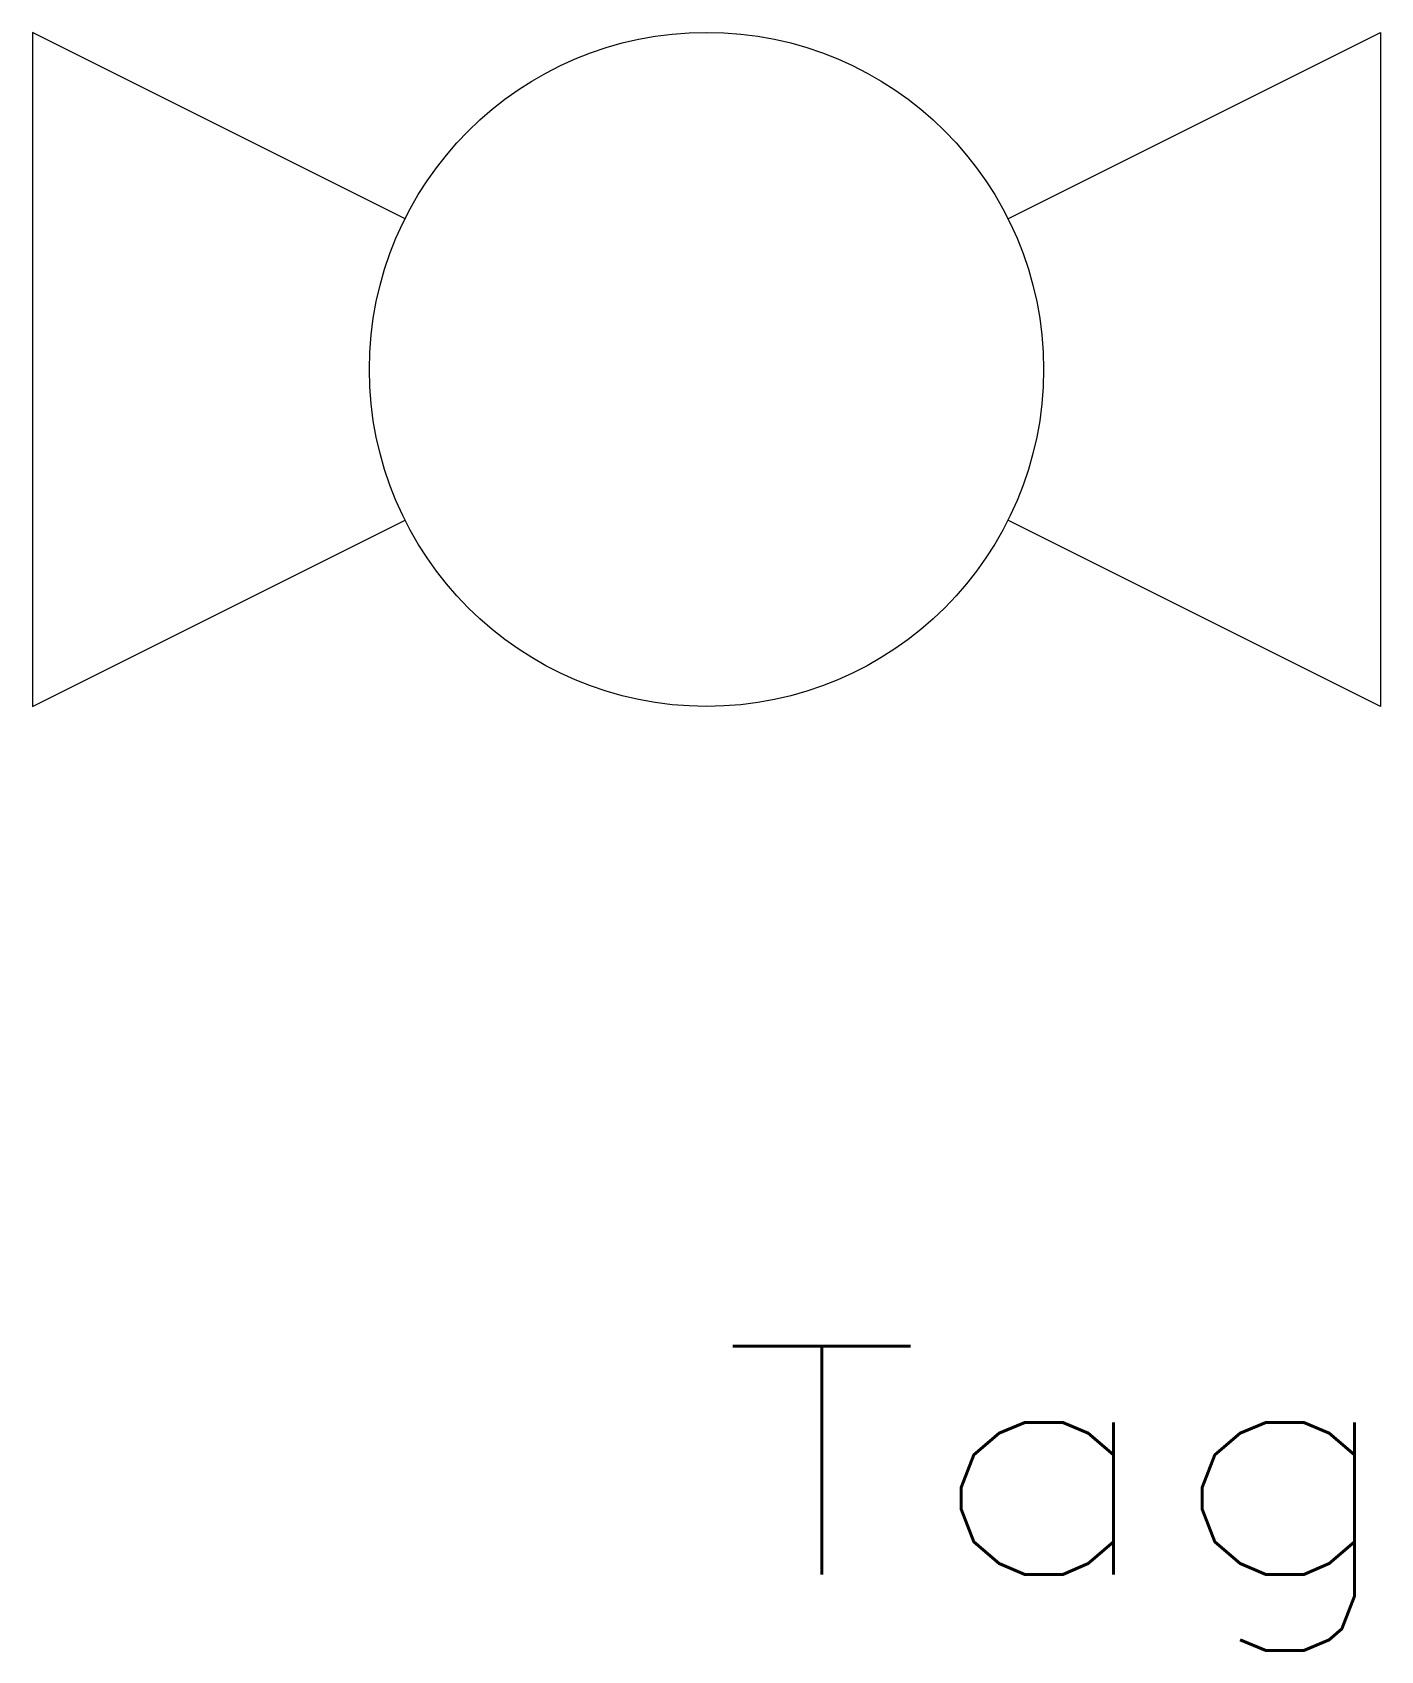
# Model space of a CAD drawing. Header units: inches. Extents: x -3.75 to 3.75, y -7.13 to 1.88.
import ezdxf
from ezdxf.enums import TextEntityAlignment as Align

# ---------------------------------------------------------------- set-up
doc = ezdxf.new("R2010")
doc.units = ezdxf.units.IN
doc.header["$MEASUREMENT"] = 0
doc.layers.get('0').update_dxf_attribs({"lineweight": 0})
doc.styles.add('STANDARD1', font='TXT.SHX')

msp = doc.modelspace()

# ---------------------------------------------------------------- linework, layer by layer
for p, q in [((-3.75, 1.875), (-3.75, -1.875)), ((-1.6771, 0.8385), (-3.75, 1.875)), ((1.6771, 0.8385), (3.75, 1.875)), ((3.75, 1.875), (3.75, -1.875)), ((-3.75, -1.875), (-1.6771, -0.8385)), ((3.75, -1.875), (1.6771, -0.8385))]:
    msp.add_line(p, q)
at = {"lineweight": 0}
msp.add_circle((0, 0), 1.875, dxfattribs=at)

# ---------------------------------------------------------------- texts
at = {"color": 7, "linetype": 'Continuous', "style": 'STANDARD1', "width": 1.166667}
msp.add_text('Tag', height=1.27002, dxfattribs=at).set_placement((0.0766, -6.7047), (3.8867, -6.7047), align=Align.FIT)

doc.saveas('drawing.dxf')
